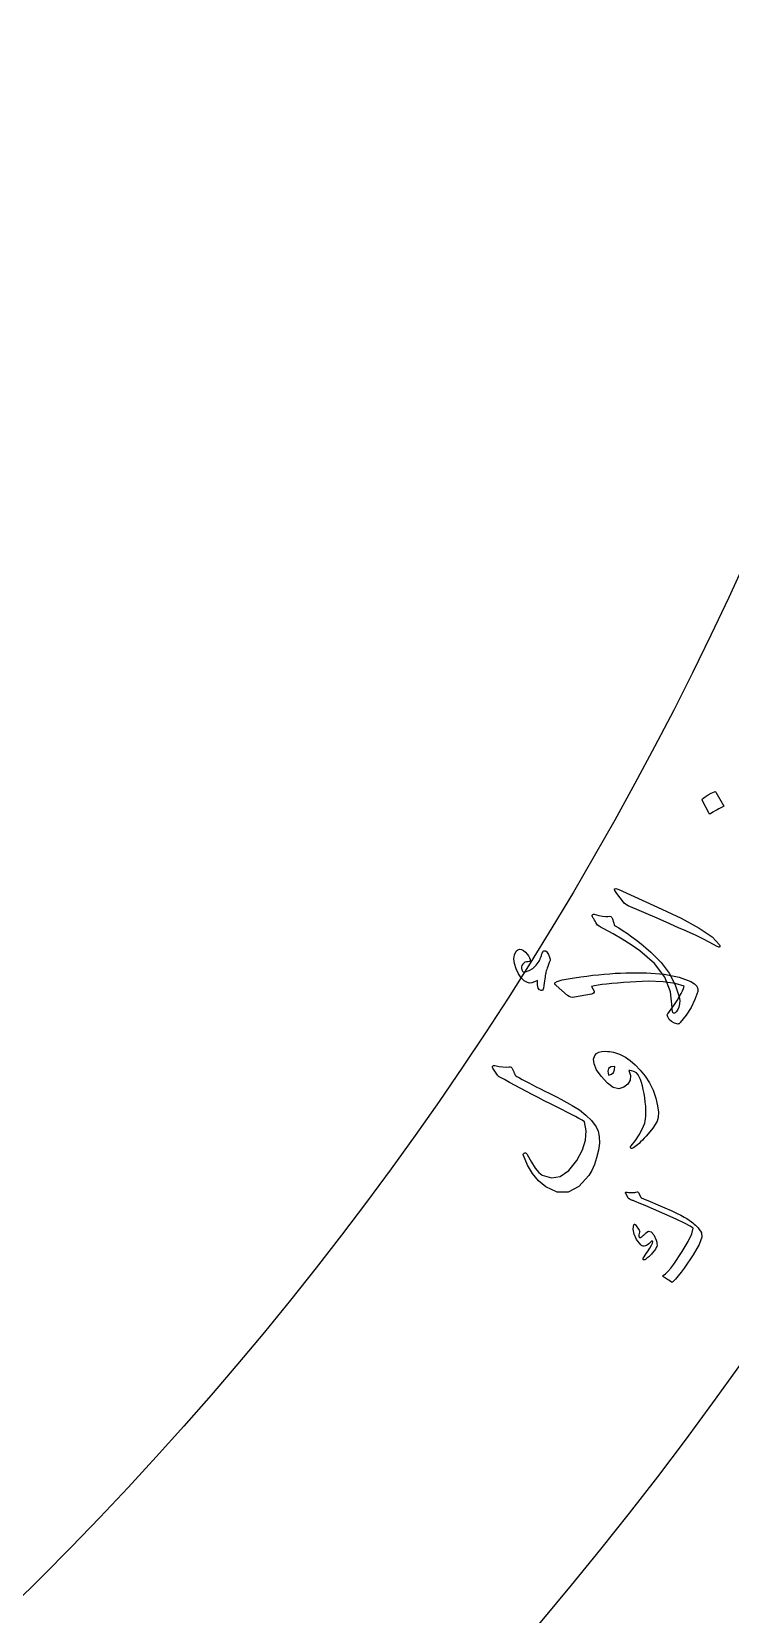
# Model space of a CAD drawing. Header units: millimetres. Extents: x -92 to 92, y -92 to 120.
# Drawn here: x 43.96 to 56.63, y -44.84 to -16.11 of the extents above; entities that cross this region are included whole.
import ezdxf

# ---------------------------------------------------------------- set-up
doc = ezdxf.new("R2010")
doc.units = ezdxf.units.MM
doc.layers.add('ENGRAVE', color=7, linetype='Continuous')
doc.layers.add('TEXT', color=5, linetype='Continuous')

msp = doc.modelspace()

# ---------------------------------------------------------------- linework, layer by layer
at = {"layer": 'ENGRAVE'}
for radius in [90.65, 90.65, 88.2219, 83.7125, 83.7125, 80.1513, 73.5375, 73.5375, 69.6525, 62.4375, 62.4375]:
    msp.add_circle((0, 0), radius, dxfattribs=at)
at = {"layer": 'TEXT'}
for points in [[(56.1223, -30.0638), (56.1206, -30.0586), (56.1211, -30.0527), (56.1237, -30.0462), (56.1284, -30.0391), (56.1784, -29.9979), (56.2316, -29.9622), (56.288, -29.9321), (56.3476, -29.9075), (56.3554, -29.9062), (56.362, -29.9073), (56.3672, -29.9107), (56.3712, -29.9166), (56.513, -30.157), (56.5155, -30.1644), (56.5134, -30.1712), (56.5068, -30.1774), (56.4956, -30.1829), (56.486, -30.1876), (56.4712, -30.1953), (56.4513, -30.206), (56.4262, -30.2196), (56.3958, -30.2366), (56.3599, -30.2571), (56.3185, -30.2812), (56.2716, -30.309), (56.2645, -30.3122), (56.2589, -30.3127), (56.2548, -30.3104), (56.2521, -30.3055)], [(54.5752, -31.7545), (54.5398, -31.7), (54.534, -31.6695), (54.5578, -31.6628), (54.6113, -31.6799), (55.3109, -32.0034), (55.7401, -32.2024), (56.0708, -32.3824), (56.3027, -32.5438), (56.4357, -32.6871), (56.4436, -32.7038), (56.4461, -32.7159), (56.443, -32.7235), (56.4345, -32.7266), (56.4238, -32.7267), (56.4114, -32.7242), (56.3976, -32.7188), (56.3821, -32.7108), (56.2647, -32.6427), (56.1371, -32.5759), (55.9992, -32.5104), (55.851, -32.4461), (55.8127, -32.4286), (55.7087, -32.3824), (55.539, -32.3073), (55.3036, -32.2034), (54.7795, -31.9764), (54.7526, -31.9626), (54.7294, -31.9472), (54.7097, -31.9304), (54.6936, -31.9121)], [(55.7064, -33.631), (55.7161, -33.6947), (55.7139, -33.7563), (55.6996, -33.8157), (55.6733, -33.8729), (55.6529, -33.9026), (55.6346, -33.9215), (55.6182, -33.9295), (55.6038, -33.9267), (55.5913, -33.9135), (55.5829, -33.8918), (55.5789, -33.8616), (55.579, -33.823), (55.5514, -33.5402), (55.4443, -33.2751), (55.258, -33.0278), (54.9931, -32.7981), (54.8352, -32.687), (54.6734, -32.5832), (54.5079, -32.4866), (54.3385, -32.397), (54.2895, -32.3711), (54.2519, -32.348), (54.2259, -32.3279), (54.2114, -32.3105), (54.1953, -32.2825), (54.1809, -32.2577), (54.1682, -32.2361), (54.1572, -32.2178), (54.148, -32.2026), (54.1408, -32.1903), (54.1354, -32.1809), (54.132, -32.1744), (54.129, -32.1637), (54.1283, -32.1545), (54.13, -32.1466), (54.1341, -32.1402), (54.1422, -32.1339), (54.1501, -32.1301), (54.1578, -32.129), (54.1654, -32.1304), (54.2483, -32.1529), (54.3175, -32.1672), (54.3728, -32.1733), (54.4143, -32.1712), (54.4444, -32.1687), (54.4682, -32.1754), (54.4857, -32.1913), (54.4968, -32.2164), (54.5312, -32.3366), (54.6088, -32.381), (54.6876, -32.4298), (54.7676, -32.4832), (54.8488, -32.5411), (54.9314, -32.6036), (55.0158, -32.6704), (55.1018, -32.7417), (55.1894, -32.8174), (55.3769, -33.0052), (55.5256, -33.2033), (55.6355, -33.4119), (55.7064, -33.631)], [(53.3626, -32.9723), (53.3483, -33.01), (53.3351, -33.0451), (53.3231, -33.0775), (53.3122, -33.1073), (53.3027, -33.1345), (53.2949, -33.1588), (53.2888, -33.1805), (53.2844, -33.1993), (53.2807, -33.2189), (53.2763, -33.2427), (53.2715, -33.2706), (53.2661, -33.3027), (53.2603, -33.339), (53.2544, -33.3798), (53.2482, -33.4248), (53.2417, -33.4743), (53.2372, -33.4933), (53.2287, -33.5067), (53.2164, -33.5145), (53.2003, -33.5166), (53.1709, -33.5056), (53.15, -33.4715), (53.1376, -33.4145), (53.1335, -33.3345), (53.0819, -33.3613), (53.0349, -33.3765), (52.9923, -33.3802), (52.9542, -33.3724), (52.8946, -33.338), (52.8402, -33.2844), (52.7908, -33.2118), (52.7464, -33.1201), (52.715, -33.0246), (52.7048, -32.9402), (52.7157, -32.8669), (52.7477, -32.8047), (52.7769, -32.777), (52.8089, -32.7656), (52.8436, -32.7705), (52.8811, -32.7918), (52.9172, -32.8221), (52.9475, -32.8542), (52.9721, -32.8881), (52.9909, -32.9238), (53.0009, -32.9541), (53.0001, -32.9758), (52.9884, -32.9891), (52.9659, -32.9937), (52.9352, -32.996), (52.9085, -33.0043), (52.8859, -33.0187), (52.8674, -33.0391), (52.8523, -33.0633), (52.8443, -33.0879), (52.8434, -33.113), (52.8495, -33.1385), (52.8617, -33.1619), (52.8775, -33.1765), (52.897, -33.1823), (52.9202, -33.1792), (52.9862, -33.1545), (53.0491, -33.1134), (53.1087, -33.0559), (53.165, -32.982), (53.169, -32.975), (53.173, -32.9669), (53.177, -32.9577), (53.181, -32.9474), (53.1851, -32.936), (53.1896, -32.9237), (53.1944, -32.9106), (53.1996, -32.8965), (53.2053, -32.8813), (53.2105, -32.8676), (53.215, -32.8553), (53.2189, -32.8443), (53.2224, -32.8347), (53.2258, -32.8263), (53.2292, -32.8193), (53.2324, -32.8135), (53.2401, -32.8035), (53.249, -32.797), (53.259, -32.7938), (53.2701, -32.794), (53.2799, -32.7958), (53.2883, -32.7989), (53.2953, -32.8035), (53.3011, -32.8095), (53.334, -32.8643), (53.3552, -32.9097), (53.3648, -32.9457), (53.3626, -32.9723)], [(55.4971, -33.9392), (55.5617, -33.8516), (55.6183, -33.7712), (55.6669, -33.6979), (55.7077, -33.6318), (55.7408, -33.5729), (55.7667, -33.521), (55.7852, -33.4763), (55.7964, -33.4387), (55.6313, -33.3858), (55.413, -33.356), (55.1416, -33.3487), (54.8173, -33.3631), (54.6958, -33.3718), (54.584, -33.3808), (54.4818, -33.39), (54.3893, -33.3994), (54.3065, -33.4094), (54.2337, -33.4198), (54.1709, -33.4309), (54.118, -33.4426), (54.1629, -33.5248), (54.1609, -33.5467), (54.1519, -33.5634), (54.136, -33.5749), (54.1132, -33.5812), (53.8041, -33.639), (53.7703, -33.641), (53.7385, -33.6361), (53.7087, -33.6242), (53.6809, -33.6055), (53.4726, -33.4246), (53.4584, -33.411), (53.4499, -33.3987), (53.4471, -33.3877), (53.4499, -33.378), (53.4911, -33.3501), (53.5833, -33.3225), (53.7265, -33.2948), (53.9209, -33.2668), (54.0303, -33.2526), (54.1375, -33.2399), (54.2427, -33.2286), (54.3457, -33.2187), (54.4466, -33.2103), (54.5454, -33.2034), (54.6421, -33.198), (54.7366, -33.1941), (55.1131, -33.1939), (55.4355, -33.2197), (55.7036, -33.2724), (55.9171, -33.3529), (55.9834, -33.395), (56.0269, -33.4395), (56.0474, -33.4865), (56.0449, -33.536), (55.9926, -33.6804), (55.9221, -33.8223), (55.8335, -33.9616), (55.7267, -34.0982), (55.7163, -34.1103), (55.7059, -34.1188), (55.6954, -34.1235), (55.6849, -34.1245), (55.619, -34.108), (55.5659, -34.0803), (55.5256, -34.0415), (55.4981, -33.9915), (55.492, -33.9735), (55.4898, -33.9587), (55.4915, -33.9473), (55.4971, -33.9392)], [(54.2889, -35.0723), (54.2083, -34.9524), (54.1624, -34.8494), (54.1511, -34.7634), (54.1745, -34.6941), (54.2051, -34.6609), (54.248, -34.6375), (54.3032, -34.6237), (54.3708, -34.6196), (54.4079, -34.6205), (54.4443, -34.6237), (54.4802, -34.6294), (54.5154, -34.6374), (54.5506, -34.6475), (54.5861, -34.6591), (54.622, -34.6724), (54.6582, -34.6873), (54.7343, -34.7279), (54.8167, -34.7869), (54.9055, -34.8645), (55.0005, -34.9606), (55.0917, -35.0715), (55.1689, -35.1935), (55.2319, -35.3265), (55.2808, -35.4706), (55.314, -35.6105), (55.3294, -35.7265), (55.3271, -35.8184), (55.3072, -35.8861), (55.2725, -35.946), (55.2275, -36.0115), (55.1722, -36.0827), (55.1064, -36.1594), (55.0718, -36.1974), (55.0386, -36.2319), (55.0071, -36.2629), (54.9772, -36.2903), (54.949, -36.3146), (54.9229, -36.3362), (54.8988, -36.3551), (54.8767, -36.3712), (54.8615, -36.3793), (54.8483, -36.3829), (54.837, -36.3822), (54.8278, -36.377), (54.8217, -36.367), (54.8209, -36.3562), (54.8253, -36.3445), (54.835, -36.3321), (54.9126, -36.236), (54.9793, -36.1361), (55.0352, -36.0324), (55.0801, -35.9249), (55.0904, -35.8894), (55.0978, -35.8476), (55.1023, -35.7993), (55.1039, -35.7447), (55.1026, -35.6838), (55.0983, -35.6165), (55.091, -35.5429), (55.0808, -35.463), (55.0683, -35.3833), (55.0542, -35.3102), (55.0387, -35.2438), (55.0216, -35.184), (55.0028, -35.1309), (54.9819, -35.0846), (54.9591, -35.0449), (54.9343, -35.0121), (54.8807, -34.9877), (54.8392, -34.9719), (54.8098, -34.9649), (54.7925, -34.9665), (54.8212, -35.0608), (54.816, -35.1434), (54.7769, -35.2141), (54.7039, -35.2729), (54.6105, -35.2998), (54.5102, -35.2753), (54.4031, -35.1994), (54.2889, -35.0723)], [(52.3244, -34.9246), (52.3194, -34.9148), (52.3175, -34.9053), (52.3187, -34.8961), (52.3231, -34.8871), (52.3301, -34.8798), (52.3391, -34.8758), (52.3502, -34.8749), (52.3635, -34.8773), (52.439, -34.8935), (52.5075, -34.9026), (52.5689, -34.9047), (52.6233, -34.8997), (52.6416, -34.8997), (52.6579, -34.907), (52.6721, -34.9217), (52.6842, -34.9438), (52.6891, -34.9559), (52.6938, -34.9676), (52.6984, -34.9787), (52.7029, -34.9893), (52.7071, -34.9992), (52.7109, -35.0084), (52.7143, -35.0168), (52.7171, -35.0245), (52.7228, -35.0379), (52.7317, -35.0507), (52.7438, -35.0629), (52.7591, -35.0745), (52.8063, -35.1014), (52.8581, -35.1301), (52.9146, -35.1605), (52.9759, -35.1927), (53.0418, -35.2267), (53.1122, -35.2628), (53.1871, -35.301), (53.2666, -35.3412), (53.3466, -35.3802), (53.4214, -35.4173), (53.4911, -35.4527), (53.5557, -35.4863), (53.6153, -35.518), (53.6704, -35.5478), (53.7208, -35.5757), (53.7667, -35.6017), (53.8987, -35.6842), (54.0146, -35.7763), (54.1143, -35.8779), (54.1977, -35.9892), (54.2366, -36.0697), (54.2567, -36.1678), (54.2579, -36.2834), (54.2402, -36.4164), (54.208, -36.5523), (54.168, -36.6734), (54.1202, -36.7798), (54.0647, -36.8715), (53.8832, -37.0719), (53.6922, -37.1729), (53.4923, -37.1746), (53.2836, -37.0775), (53.1527, -36.9697), (53.0421, -36.8389), (52.9516, -36.6853), (52.8809, -36.5089), (52.8779, -36.4972), (52.878, -36.487), (52.8812, -36.4786), (52.8875, -36.4719), (52.8961, -36.466), (52.9043, -36.4627), (52.9122, -36.4619), (52.9197, -36.4638), (52.9297, -36.4683), (52.938, -36.4745), (52.9447, -36.4824), (52.9497, -36.492), (53.0243, -36.6305), (53.0943, -36.7389), (53.1598, -36.8174), (53.2209, -36.8656), (53.3884, -36.9178), (53.5491, -36.8908), (53.7028, -36.7843), (53.8489, -36.5983), (53.9492, -36.4093), (54.006, -36.2298), (54.0195, -36.06), (53.9898, -35.9002), (53.9428, -35.8719), (53.8873, -35.84), (53.8231, -35.8045), (53.7502, -35.7653), (53.6685, -35.7225), (53.5776, -35.6762), (53.4776, -35.6263), (53.3684, -35.5728), (53.2565, -35.5164), (53.1467, -35.4604), (53.0391, -35.4048), (52.9335, -35.3497), (52.8301, -35.2947), (52.7289, -35.2399), (52.6301, -35.1851), (52.5336, -35.1305), (52.4382, -35.0814), (52.4284, -35.0742), (52.4199, -35.0664), (52.4128, -35.0582), (52.4068, -35.0494)], [(54.5407, -34.8951), (54.4685, -34.9038), (54.4253, -34.9329), (54.4108, -34.9822), (54.425, -35.052), (54.4759, -35.0353), (54.5121, -35.0035), (54.5337, -34.9568), (54.5407, -34.8951)], [(54.7595, -37.1779), (54.7845, -37.1809), (54.8088, -37.1829), (54.8325, -37.1837), (54.8554, -37.1835), (54.8778, -37.182), (54.8996, -37.1793), (54.9209, -37.1752), (54.9416, -37.1699), (54.9516, -37.1692), (54.9605, -37.1727), (54.9681, -37.1804), (54.9745, -37.1921), (55.0056, -37.2579), (55.0092, -37.2647), (55.0125, -37.2701), (55.0155, -37.274), (55.0183, -37.2764), (55.1775, -37.3434), (55.3209, -37.4046), (55.4483, -37.4603), (55.5598, -37.5104), (55.6551, -37.555), (55.7341, -37.5942), (55.7968, -37.6279), (55.843, -37.6563), (55.9279, -37.7135), (55.9538, -37.7332), (55.9789, -37.7542), (56.0032, -37.7766), (56.0268, -37.8004), (56.0495, -37.8257), (56.0713, -37.8526), (56.0921, -37.881), (56.1121, -37.9111), (56.1176, -37.9912), (56.0672, -38.1253), (55.9602, -38.3133), (55.7963, -38.5547), (55.7419, -38.6278), (55.6895, -38.6941), (55.6393, -38.7535), (55.5912, -38.806), (55.5853, -38.8097), (55.5793, -38.8112), (55.5733, -38.8104), (55.5674, -38.8073), (55.5401, -38.7906), (55.5153, -38.7751), (55.4932, -38.761), (55.4736, -38.7482), (55.4564, -38.7366), (55.4413, -38.726), (55.4284, -38.7165), (55.4177, -38.7079), (55.4119, -38.7027), (55.4099, -38.698), (55.4118, -38.6937), (55.4175, -38.6899), (55.4576, -38.6582), (55.5026, -38.6126), (55.5523, -38.5532), (55.6068, -38.4798), (55.7616, -38.2549), (55.8714, -38.0714), (55.9367, -37.9296), (55.9579, -37.8297), (55.9051, -37.7942), (55.8022, -37.7401), (55.6491, -37.6675), (55.4459, -37.5762), (55.2416, -37.486), (55.0868, -37.4182), (54.9814, -37.3729), (54.9253, -37.3501), (54.9097, -37.3443), (54.8951, -37.3389), (54.8815, -37.3338), (54.8689, -37.3292), (54.8574, -37.3249), (54.8471, -37.3212), (54.8381, -37.318), (54.8303, -37.3153), (54.8139, -37.3085), (54.7999, -37.2996), (54.7883, -37.2886), (54.7791, -37.2755), (54.7353, -37.1986), (54.7327, -37.193), (54.7317, -37.1881), (54.7324, -37.1841), (54.7348, -37.1809), (54.7398, -37.1784), (54.7456, -37.1771), (54.7521, -37.1769), (54.7595, -37.1779)], [(54.8849, -37.7644), (54.8875, -37.7615), (54.8907, -37.7596), (54.8945, -37.7588), (54.8988, -37.7589), (54.9019, -37.7601), (54.905, -37.7619), (54.908, -37.7643), (54.9109, -37.7672), (54.9774, -37.8657), (54.9837, -37.8764), (54.9876, -37.8859), (54.9893, -37.8941), (54.9886, -37.901), (54.98, -37.9266), (54.9755, -37.9504), (54.9751, -37.9723), (54.9789, -37.9924), (54.9835, -37.999), (54.9924, -38.0004), (55.0055, -37.9966), (55.0229, -37.9875), (55.0328, -37.9803), (55.0427, -37.9726), (55.0526, -37.9644), (55.0625, -37.9557), (55.0725, -37.9465), (55.0827, -37.9366), (55.093, -37.926), (55.1034, -37.9147), (55.1514, -37.8839), (55.1983, -37.8957), (55.2441, -37.9501), (55.2886, -38.0472), (55.2983, -38.0813), (55.3033, -38.1116), (55.3036, -38.138), (55.2993, -38.1606), (55.2901, -38.1824), (55.2735, -38.2099), (55.2495, -38.2429), (55.2181, -38.2816), (55.2016, -38.3011), (55.1852, -38.319), (55.1689, -38.3354), (55.1527, -38.3502), (55.1369, -38.3638), (55.1218, -38.3763), (55.1075, -38.3877), (55.094, -38.398), (55.0836, -38.4031), (55.0743, -38.4053), (55.0659, -38.4047), (55.0586, -38.4013), (55.0526, -38.3955), (55.05, -38.389), (55.0508, -38.3816), (55.0551, -38.3735), (55.07, -38.3486), (55.0874, -38.3206), (55.1072, -38.2896), (55.1294, -38.2556), (55.1708, -38.192), (55.2008, -38.1406), (55.2193, -38.1016), (55.2264, -38.075), (55.2263, -38.0708), (55.2246, -38.0675), (55.2214, -38.065), (55.2167, -38.0633), (55.2132, -38.0631), (55.209, -38.0643), (55.2042, -38.067), (55.1987, -38.071), (55.1524, -38.1123), (55.1321, -38.1288), (55.1121, -38.1412), (55.0925, -38.1494), (55.0732, -38.1534), (55.0532, -38.1542), (55.0357, -38.1507), (55.0205, -38.1429), (55.0076, -38.1307), (54.9321, -38.0324), (54.8865, -37.9386), (54.8708, -37.8493), (54.8849, -37.7644)]]:
    msp.add_lwpolyline(points, close=True, dxfattribs=at)

doc.saveas('drawing.dxf')
